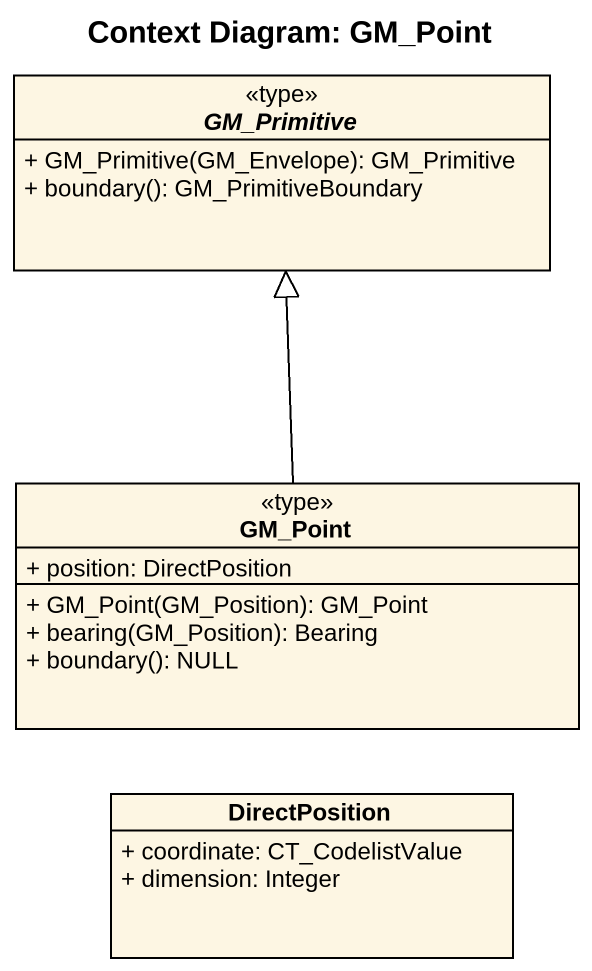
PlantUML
@startuml
title Context Diagram: GM_Point
hide circle
hide empty members
skinparam classAttributeIconSize 0
abstract class GM_Primitive <<type>> {
  + GM_Primitive(GM_Envelope): GM_Primitive
  + boundary(): GM_PrimitiveBoundary
}
class GM_Point <<type>> {
  + position: DirectPosition
  + GM_Point(GM_Position): GM_Point
  + bearing(GM_Position): Bearing
  + boundary(): NULL
}
class DirectPosition {
  + coordinate: CT_CodelistValue
  + dimension: Integer
}
GM_Point -up-|> GM_Primitive
@enduml
